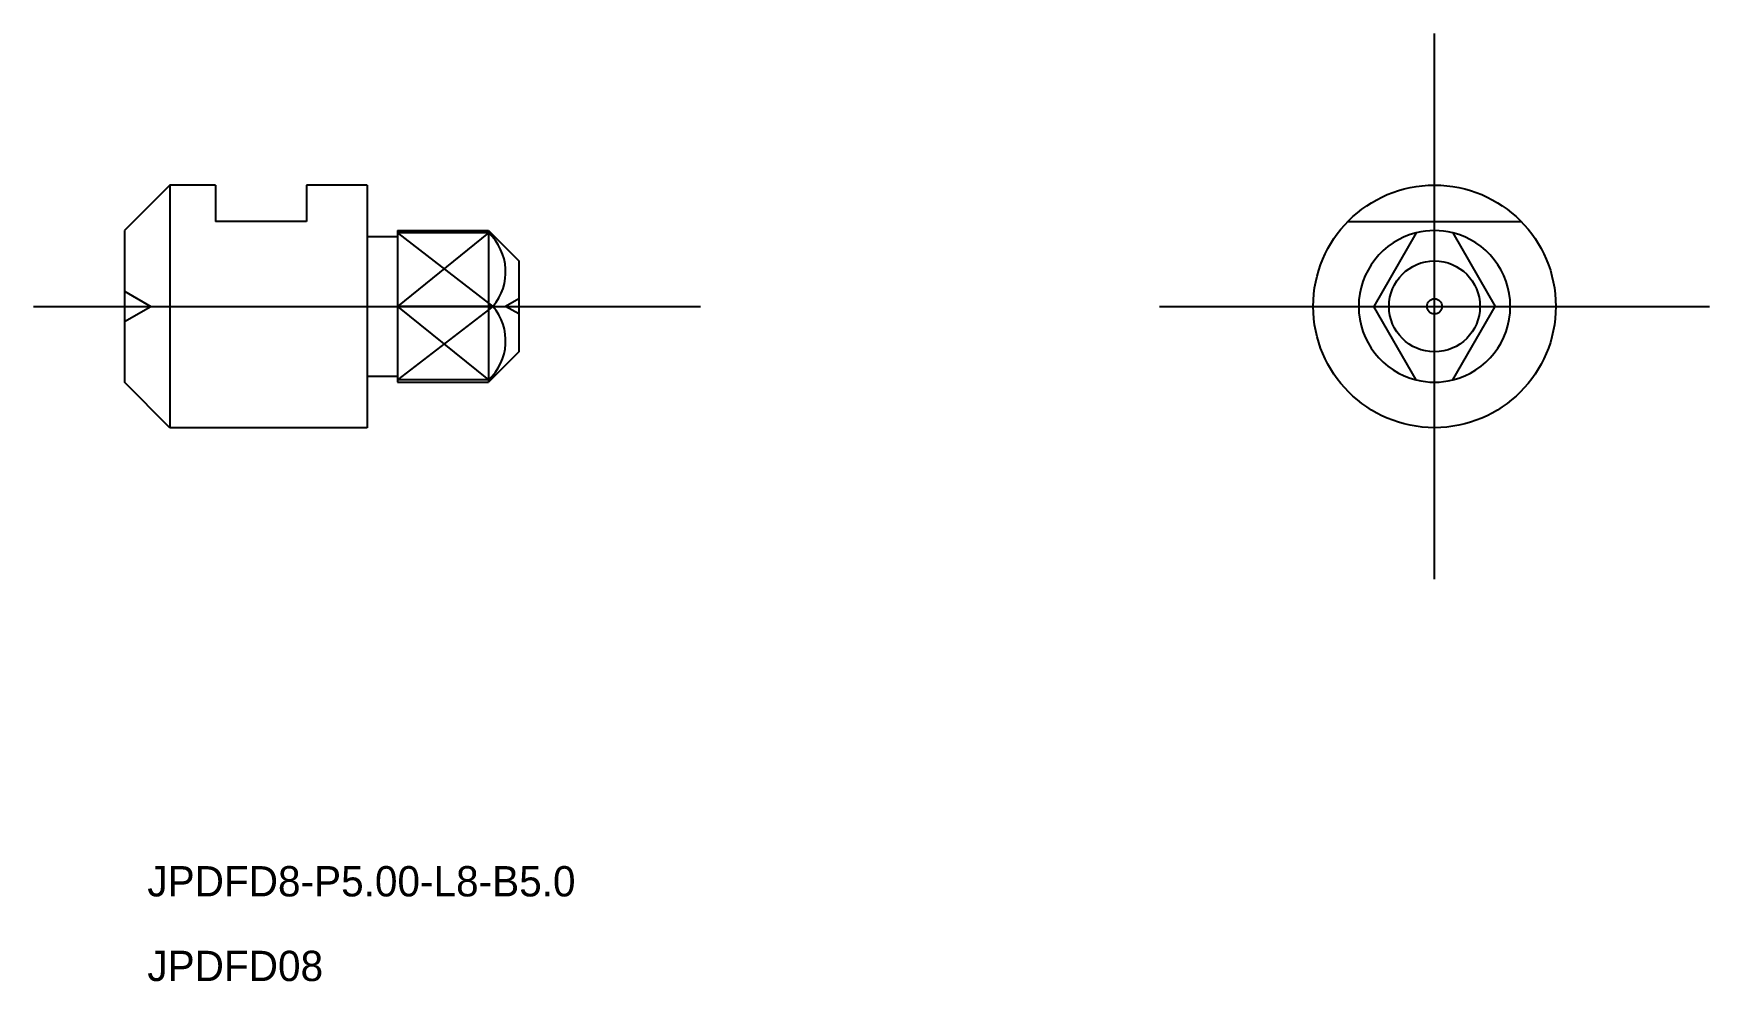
# Model space of a CAD drawing. Extents: x 572.5 to 627.8, y 576.8 to 608.1.
import ezdxf

# ---------------------------------------------------------------- set-up
doc = ezdxf.new("R2010")
doc.units = 0
for name, pattern in [('CENTER', [50.8, 31.75, -6.35, 6.35, -6.35]), ('DASHED', [19.05, 12.7, -6.35]), ('PHANTOM', [63.5, 31.75, -6.35, 6.35, -6.35, 6.35, -6.35])]:
    doc.linetypes.add(name, pattern=pattern)
doc.layers.get('0').update_dxf_attribs({"linetype": 'CONTINUOUS'})
doc.layers.add('CENTER', color=1, linetype='CENTER')

msp = doc.modelspace()

# ---------------------------------------------------------------- linework, layer by layer
at = {"color": 7, "linetype": 'CONTINUOUS'}
for p, q in [((577.045, 603.101), (575.545, 601.601)), ((577.045, 603.101), (577.045, 595.101)), ((578.545, 603.101), (577.045, 603.101)), ((578.545, 603.101), (578.545, 601.901)), ((583.545, 603.101), (581.545, 603.101)), ((581.545, 603.101), (581.545, 601.901)), ((583.545, 603.101), (583.545, 595.101)), ((575.545, 601.601), (575.545, 596.601)), ((581.545, 601.901), (578.545, 601.901)), ((583.545, 601.401), (584.545, 601.401)), ((584.545, 601.601), (587.545, 601.601)), ((584.545, 601.601), (584.545, 596.601)), ((587.545, 601.528), (584.545, 601.528)), ((587.545, 601.601), (588.545, 600.601)), ((587.545, 601.601), (587.545, 596.601)), ((618.15, 601.528), (616.749, 599.101)), ((619.35, 601.528), (620.751, 599.101)), ((588.545, 600.601), (588.545, 597.601)), ((587.693, 599.101), (584.545, 599.101)), ((618.15, 596.674), (616.749, 599.101)), ((619.35, 596.674), (620.751, 599.101)), ((588.545, 597.601), (587.545, 596.601)), ((577.045, 595.101), (575.545, 596.601)), ((583.545, 596.801), (584.545, 596.801)), ((587.545, 596.674), (584.545, 596.674)), ((584.545, 596.601), (587.545, 596.601)), ((583.545, 595.101), (577.045, 595.101))]:
    msp.add_line(p, q, dxfattribs=at)
at = {"color": 3, "linetype": 'CONTINUOUS'}
for p, q in [((584.545, 601.528), (587.693, 599.101)), ((587.545, 601.528), (584.545, 599.101)), ((587.693, 599.101), (584.545, 596.674)), ((584.545, 599.101), (587.545, 596.674))]:
    msp.add_line(p, q, dxfattribs=at)
at = {"color": 3, "linetype": 'DASHED'}
for p, q in [((615.894, 601.901), (621.607, 601.901)), ((575.545, 599.601), (576.411, 599.101)), ((588.545, 599.351), (588.112, 599.101)), ((575.545, 598.601), (576.411, 599.101)), ((588.545, 598.851), (588.112, 599.101))]:
    msp.add_line(p, q, dxfattribs=at)
at = {"color": 7, "linetype": 'CONTINUOUS'}
for radius in [4, 1.5, 0.25]:
    msp.add_circle((618.75, 599.101), radius, dxfattribs=at)
for centre, start, end in [((586.374, 600.238), 319.2525, 47.7717), ((586.374, 597.964), 312.2283, 40.7475)]:
    msp.add_arc(centre, 1.742, start, end)
at = {"color": 3, "linetype": 'PHANTOM'}
for start, end in [(103.8865, 256.1135), (283.8865, 76.1135)]:
    msp.add_arc((618.75, 599.101), 2.5, start, end, dxfattribs=at)
at = {"color": 7, "linetype": 'CONTINUOUS'}
for start, end in [(76.1135, 103.8865), (256.1135, 283.8865)]:
    msp.add_arc((618.75, 599.101), 2.5, start, end, dxfattribs=at)
at = {"layer": 'CENTER', "color": 1, "linetype": 'CENTER'}
for p, q in [((618.75, 590.101), (618.75, 608.101)), ((572.545, 599.101), (594.545, 599.101)), ((609.682, 599.101), (627.819, 599.101))]:
    msp.add_line(p, q, dxfattribs=at)

# ---------------------------------------------------------------- texts
at = {"color": 7, "linetype": 'CONTINUOUS'}
for s, p in [('JPDFD8-P5.00-L8-B5.0', (576.299, 579.641)), ('JPDFD08', (576.299, 576.849))]:
    msp.add_text(s, height=1, dxfattribs=at).set_placement(p)

doc.saveas('drawing.dxf')
